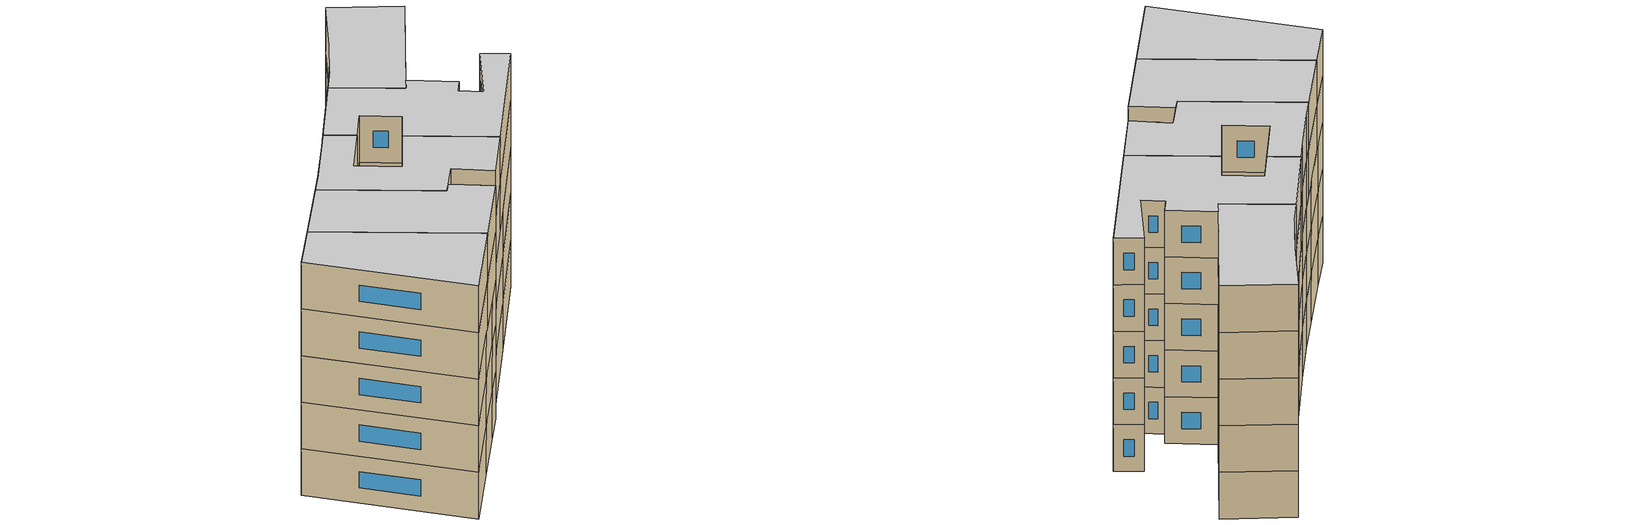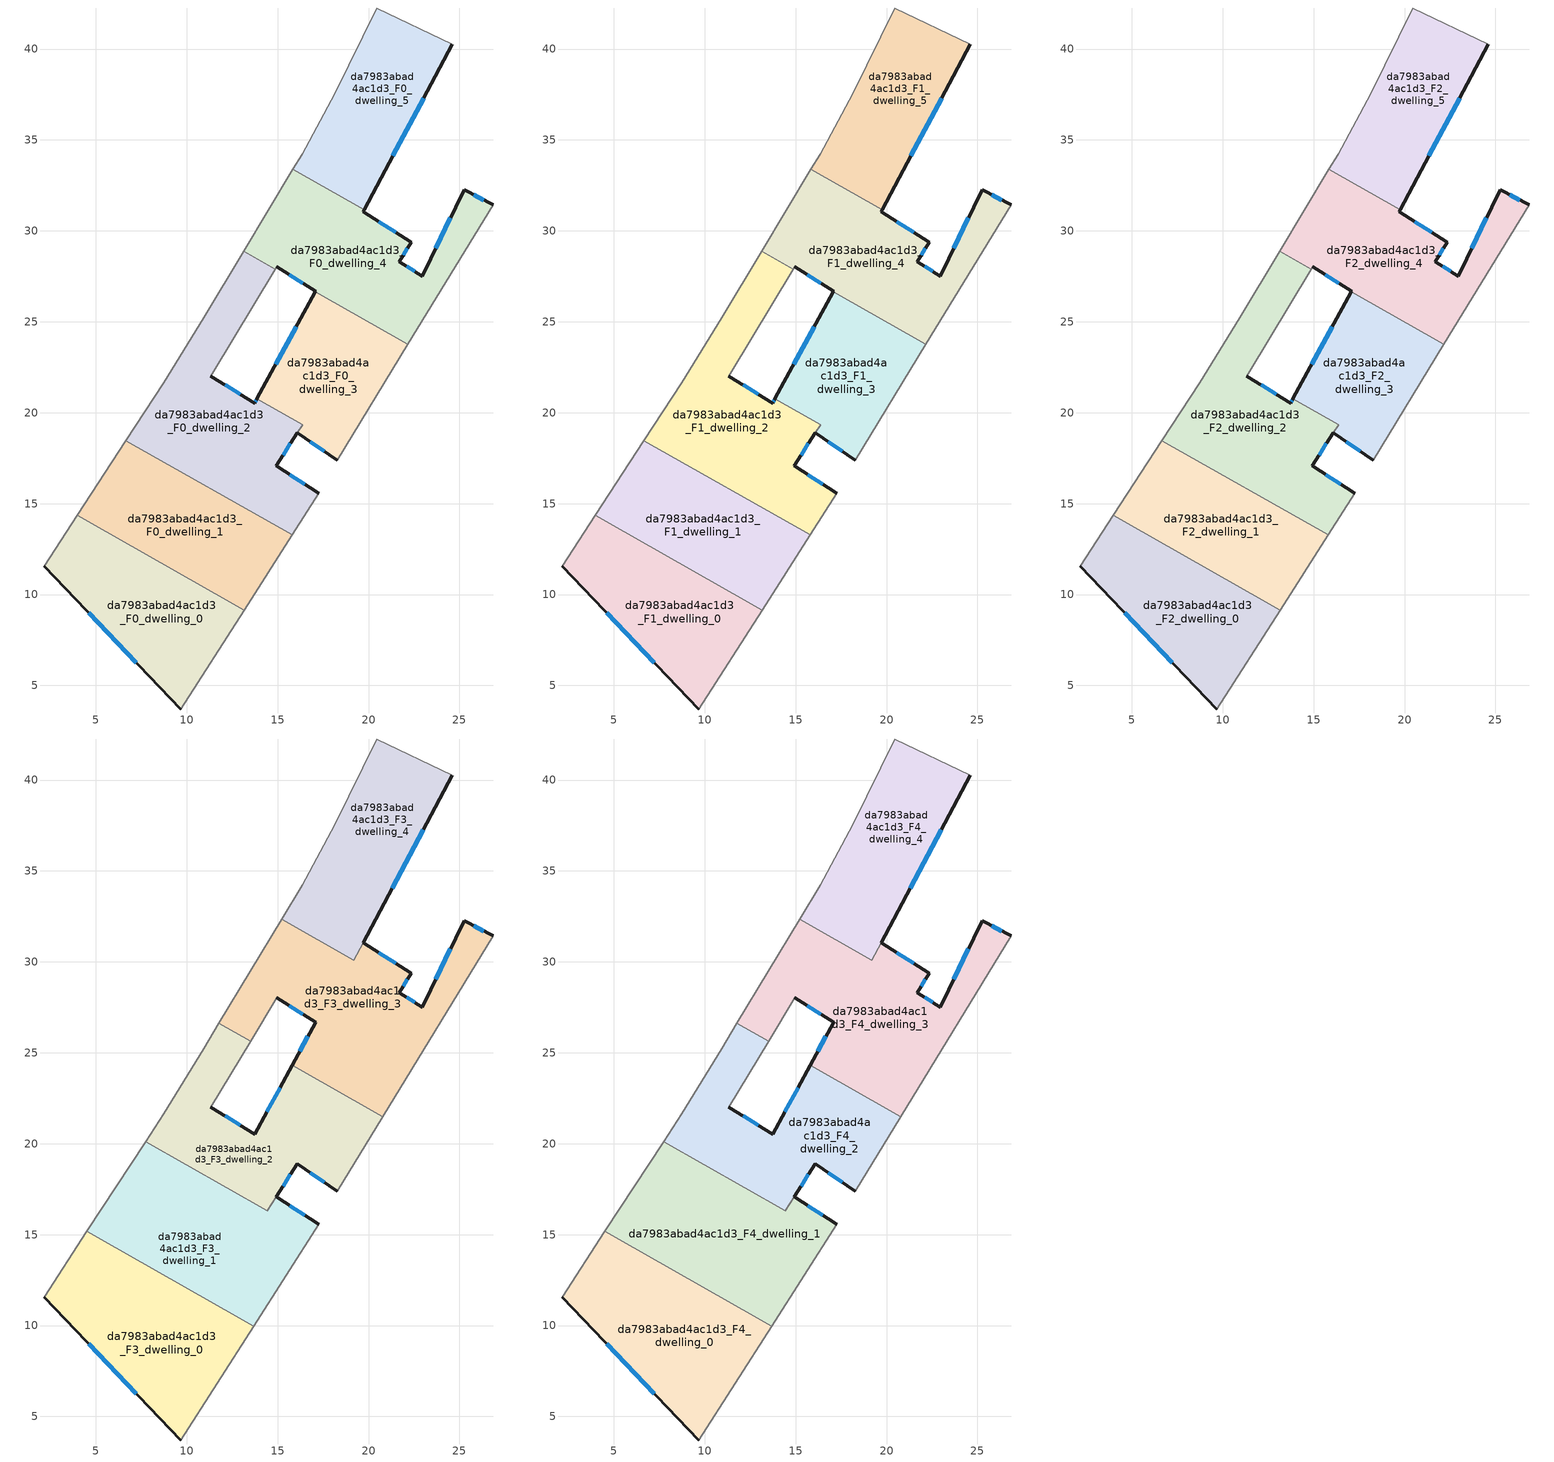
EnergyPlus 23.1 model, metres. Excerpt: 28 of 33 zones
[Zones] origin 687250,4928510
da7983abad4ac1d3_F0_dwelling_0
 floor ground (EU_floor_Construction): 13.15,9.14 9.68,3.71 2.16,11.57 3.98,14.35 z0
 wall outside (EU_wall_Construction): 2.16,11.57 9.68,3.71 z0:3
 wall adiabatic (EU_wall_Construction): 3.98,14.35 2.16,11.57 / 9.68,3.71 13.15,9.14 z0:3
 wall to da7983abad4ac1d3_F0_dwelling_1 (EU_wall_Construction): 13.15,9.14 3.98,14.35 z0:3
 window (EU_Window_Construction): 4.61,9.01 7.23,6.26 z0.98:2.02
da7983abad4ac1d3_F0_dwelling_1
 floor ground (EU_floor_Construction): 15.8,13.28 13.15,9.14 3.98,14.35 6.66,18.47 z0
 wall adiabatic (EU_wall_Construction): 6.66,18.47 3.98,14.35 / 13.15,9.14 15.8,13.28 z0:3
 wall to da7983abad4ac1d3_F0_dwelling_2 (EU_wall_Construction): 15.8,13.28 6.66,18.47 z0:3
da7983abad4ac1d3_F0_dwelling_2
 floor ground (EU_floor_Construction): 14.88,27.89 11.41,22.15 11.33,22.01 13.74,20.53 13.87,20.76 16.37,19.34 14.92,17.08 17.26,15.57 15.8,13.28 6.66,18.47 8.73,21.63 10.93,25.22 13.13,28.88 z0
 wall outside (EU_wall_Construction): 17.26,15.57 14.92,17.08 16.09,18.89 / 13.87,20.76 13.74,20.53 11.33,22.01 z0:3
 wall adiabatic (EU_wall_Construction): 15.8,13.28 17.26,15.57 / 13.13,28.88 10.93,25.22 8.73,21.63 6.66,18.47 / 11.33,22.01 11.41,22.15 14.88,27.89 z0:3
 wall to da7983abad4ac1d3_F0_dwelling_4 (EU_wall_Construction): 14.88,27.89 13.13,28.88 z0:3
 wall to da7983abad4ac1d3_F0_dwelling_3 (EU_wall_Construction): 16.09,18.89 16.37,19.34 13.87,20.76 z0:3
 window (EU_Window_Construction): 16.5,16.06 15.68,16.59 / 12.96,21.01 12.11,21.53 / 13.83,20.68 13.78,20.6 / 15.3,17.67 15.71,18.31 z0.98:2.02
da7983abad4ac1d3_F0_dwelling_3
 floor ground (EU_floor_Construction): 22.17,23.75 18.27,17.38 16.09,18.89 16.37,19.34 13.87,20.76 17.07,26.65 z0
 wall outside (EU_wall_Construction): 17.07,26.65 13.87,20.76 / 16.09,18.89 18.27,17.38 z0:3
 wall to da7983abad4ac1d3_F0_dwelling_4 (EU_wall_Construction): 22.17,23.75 17.07,26.65 z0:3
 wall adiabatic (EU_wall_Construction): 18.27,17.38 22.17,23.75 z0:3
 window (EU_Window_Construction): 16.03,24.73 14.91,22.67 / 16.8,18.4 17.56,17.88 z0.98:2.02
da7983abad4ac1d3_F0_dwelling_4
 floor ground (EU_floor_Construction): 26.87,31.42 22.17,23.75 17.07,26.65 17.09,26.68 14.96,28.01 14.88,27.89 13.13,28.88 15.84,33.38 19.76,31.16 19.7,31.05 22.36,29.38 21.68,28.3 22.95,27.51 25.26,32.25 z0
 wall outside (EU_wall_Construction): 14.96,28.01 17.09,26.68 17.07,26.65 / 26.87,31.42 25.26,32.25 22.95,27.51 21.68,28.3 22.36,29.38 19.7,31.05 19.76,31.16 z0:3
 wall adiabatic (EU_wall_Construction): 14.88,27.89 14.96,28.01 / 15.84,33.38 13.13,28.88 / 22.17,23.75 26.87,31.42 z0:3
 wall to da7983abad4ac1d3_F0_dwelling_5 (EU_wall_Construction): 19.76,31.16 15.84,33.38 z0:3
 window (EU_Window_Construction): 15.65,27.58 16.4,27.12 / 21.49,29.93 20.57,30.51 / 21.9,28.66 22.14,29.03 / 22.54,27.77 22.09,28.05 / 24.51,30.71 23.7,29.06 / 26.35,31.69 25.78,31.99 z0.98:2.02
da7983abad4ac1d3_F0_dwelling_5
 floor ground (EU_floor_Construction): 24.61,40.25 19.76,31.16 15.84,33.38 16.35,34.22 18.14,37.54 20.45,42.25 z0
 wall outside (EU_wall_Construction): 19.76,31.16 24.61,40.25 z0:3
 wall adiabatic (EU_wall_Construction): 24.61,40.25 20.45,42.25 18.14,37.54 16.35,34.22 15.84,33.38 z0:3
 window (EU_Window_Construction): 21.33,34.12 23.03,37.3 z0.98:2.02
da7983abad4ac1d3_F1_dwelling_0
 floor to da7983abad4ac1d3_F0_dwelling_0 (EU_floor_Construction): 13.15,9.14 9.68,3.71 2.16,11.57 3.98,14.35 z3
 wall outside (EU_wall_Construction): 2.16,11.57 9.68,3.71 z3:6
 wall adiabatic (EU_wall_Construction): 3.98,14.35 2.16,11.57 / 9.68,3.71 13.15,9.14 z3:6
 wall to da7983abad4ac1d3_F1_dwelling_1 (EU_wall_Construction): 13.15,9.14 3.98,14.35 z3:6
 window (EU_Window_Construction): 4.61,9.01 7.23,6.26 z3.98:5.02
da7983abad4ac1d3_F1_dwelling_1
 floor to da7983abad4ac1d3_F0_dwelling_1 (EU_floor_Construction): 15.8,13.28 13.15,9.14 3.98,14.35 6.66,18.47 z3
 wall adiabatic (EU_wall_Construction): 6.66,18.47 3.98,14.35 / 13.15,9.14 15.8,13.28 z3:6
 wall to da7983abad4ac1d3_F1_dwelling_2 (EU_wall_Construction): 15.8,13.28 6.66,18.47 z3:6
da7983abad4ac1d3_F1_dwelling_2
 floor to da7983abad4ac1d3_F0_dwelling_2 (EU_floor_Construction): 14.88,27.89 11.41,22.15 11.33,22.01 13.74,20.53 13.87,20.76 16.37,19.34 14.92,17.08 17.26,15.57 15.8,13.28 6.66,18.47 8.73,21.63 10.93,25.22 13.13,28.88 z3
 wall outside (EU_wall_Construction): 17.26,15.57 14.92,17.08 16.09,18.89 / 13.87,20.76 13.74,20.53 11.33,22.01 z3:6
 wall adiabatic (EU_wall_Construction): 15.8,13.28 17.26,15.57 / 13.13,28.88 10.93,25.22 8.73,21.63 6.66,18.47 / 11.33,22.01 11.41,22.15 14.88,27.89 z3:6
 wall to da7983abad4ac1d3_F1_dwelling_4 (EU_wall_Construction): 14.88,27.89 13.13,28.88 z3:6
 wall to da7983abad4ac1d3_F1_dwelling_3 (EU_wall_Construction): 16.09,18.89 16.37,19.34 13.87,20.76 z3:6
 window (EU_Window_Construction): 16.5,16.06 15.68,16.59 / 12.96,21.01 12.11,21.53 / 13.83,20.68 13.78,20.6 / 15.3,17.67 15.71,18.31 z3.98:5.02
da7983abad4ac1d3_F1_dwelling_3
 floor to da7983abad4ac1d3_F0_dwelling_3 (EU_floor_Construction): 22.17,23.75 18.27,17.38 16.09,18.89 16.37,19.34 13.87,20.76 17.07,26.65 z3
 wall outside (EU_wall_Construction): 17.07,26.65 13.87,20.76 / 16.09,18.89 18.27,17.38 z3:6
 wall to da7983abad4ac1d3_F1_dwelling_4 (EU_wall_Construction): 22.17,23.75 17.07,26.65 z3:6
 wall adiabatic (EU_wall_Construction): 18.27,17.38 22.17,23.75 z3:6
 window (EU_Window_Construction): 16.03,24.73 14.91,22.67 / 16.8,18.4 17.56,17.88 z3.98:5.02
da7983abad4ac1d3_F1_dwelling_4
 floor to da7983abad4ac1d3_F0_dwelling_4 (EU_floor_Construction): 26.87,31.42 22.17,23.75 17.07,26.65 17.09,26.68 14.96,28.01 14.88,27.89 13.13,28.88 15.84,33.38 19.76,31.16 19.7,31.05 22.36,29.38 21.68,28.3 22.95,27.51 25.26,32.25 z3
 wall outside (EU_wall_Construction): 14.96,28.01 17.09,26.68 17.07,26.65 / 26.87,31.42 25.26,32.25 22.95,27.51 21.68,28.3 22.36,29.38 19.7,31.05 19.76,31.16 z3:6
 wall adiabatic (EU_wall_Construction): 14.88,27.89 14.96,28.01 / 15.84,33.38 13.13,28.88 / 22.17,23.75 26.87,31.42 z3:6
 wall to da7983abad4ac1d3_F1_dwelling_5 (EU_wall_Construction): 19.76,31.16 15.84,33.38 z3:6
 window (EU_Window_Construction): 15.65,27.58 16.4,27.12 / 21.49,29.93 20.57,30.51 / 21.9,28.66 22.14,29.03 / 22.54,27.77 22.09,28.05 / 24.51,30.71 23.7,29.06 / 26.35,31.69 25.78,31.99 z3.98:5.02
da7983abad4ac1d3_F1_dwelling_5
 floor to da7983abad4ac1d3_F0_dwelling_5 (EU_floor_Construction): 24.61,40.25 19.76,31.16 15.84,33.38 16.35,34.22 18.14,37.54 20.45,42.25 z3
 wall outside (EU_wall_Construction): 19.76,31.16 24.61,40.25 z3:6
 wall adiabatic (EU_wall_Construction): 24.61,40.25 20.45,42.25 18.14,37.54 16.35,34.22 15.84,33.38 z3:6
 window (EU_Window_Construction): 21.33,34.12 23.03,37.3 z3.98:5.02
da7983abad4ac1d3_F2_dwelling_0
 floor to da7983abad4ac1d3_F1_dwelling_0 (EU_floor_Construction): 13.15,9.14 9.68,3.71 2.16,11.57 3.98,14.35 z6
 wall outside (EU_wall_Construction): 2.16,11.57 9.68,3.71 z6:9
 wall adiabatic (EU_wall_Construction): 3.98,14.35 2.16,11.57 / 9.68,3.71 13.15,9.14 z6:9
 wall to da7983abad4ac1d3_F2_dwelling_1 (EU_wall_Construction): 13.15,9.14 3.98,14.35 z6:9
 window (EU_Window_Construction): 4.61,9.01 7.23,6.26 z6.98:8.02
da7983abad4ac1d3_F2_dwelling_1
 floor to da7983abad4ac1d3_F1_dwelling_1 (EU_floor_Construction): 15.8,13.28 13.15,9.14 3.98,14.35 6.66,18.47 z6
 wall adiabatic (EU_wall_Construction): 6.66,18.47 3.98,14.35 / 13.15,9.14 15.8,13.28 z6:9
 wall to da7983abad4ac1d3_F2_dwelling_2 (EU_wall_Construction): 15.8,13.28 6.66,18.47 z6:9
da7983abad4ac1d3_F2_dwelling_2
 floor to da7983abad4ac1d3_F1_dwelling_2 (EU_floor_Construction): 14.88,27.89 11.41,22.15 11.33,22.01 13.74,20.53 13.87,20.76 16.37,19.34 14.92,17.08 17.26,15.57 15.8,13.28 6.66,18.47 8.73,21.63 10.93,25.22 13.13,28.88 z6
 wall outside (EU_wall_Construction): 17.26,15.57 14.92,17.08 16.09,18.89 / 13.87,20.76 13.74,20.53 11.33,22.01 z6:9
 wall adiabatic (EU_wall_Construction): 15.8,13.28 17.26,15.57 / 13.13,28.88 10.93,25.22 8.73,21.63 6.66,18.47 / 11.33,22.01 11.41,22.15 14.88,27.89 z6:9
 wall to da7983abad4ac1d3_F2_dwelling_4 (EU_wall_Construction): 14.88,27.89 13.13,28.88 z6:9
 wall to da7983abad4ac1d3_F2_dwelling_3 (EU_wall_Construction): 16.09,18.89 16.37,19.34 13.87,20.76 z6:9
 window (EU_Window_Construction): 16.5,16.06 15.68,16.59 / 12.96,21.01 12.11,21.53 / 13.83,20.68 13.78,20.6 / 15.3,17.67 15.71,18.31 z6.98:8.02
da7983abad4ac1d3_F2_dwelling_3
 floor to da7983abad4ac1d3_F1_dwelling_3 (EU_floor_Construction): 22.17,23.75 18.27,17.38 16.09,18.89 16.37,19.34 13.87,20.76 17.07,26.65 z6
 wall outside (EU_wall_Construction): 17.07,26.65 13.87,20.76 / 16.09,18.89 18.27,17.38 z6:9
 wall to da7983abad4ac1d3_F2_dwelling_4 (EU_wall_Construction): 22.17,23.75 17.07,26.65 z6:9
 wall adiabatic (EU_wall_Construction): 18.27,17.38 22.17,23.75 z6:9
 window (EU_Window_Construction): 16.03,24.73 14.91,22.67 / 16.8,18.4 17.56,17.88 z6.98:8.02
da7983abad4ac1d3_F2_dwelling_4
 floor to da7983abad4ac1d3_F1_dwelling_4 (EU_floor_Construction): 26.87,31.42 22.17,23.75 17.07,26.65 17.09,26.68 14.96,28.01 14.88,27.89 13.13,28.88 15.84,33.38 19.76,31.16 19.7,31.05 22.36,29.38 21.68,28.3 22.95,27.51 25.26,32.25 z6
 wall outside (EU_wall_Construction): 14.96,28.01 17.09,26.68 17.07,26.65 / 26.87,31.42 25.26,32.25 22.95,27.51 21.68,28.3 22.36,29.38 19.7,31.05 19.76,31.16 z6:9
 wall adiabatic (EU_wall_Construction): 14.88,27.89 14.96,28.01 / 15.84,33.38 13.13,28.88 / 22.17,23.75 26.87,31.42 z6:9
 wall to da7983abad4ac1d3_F2_dwelling_5 (EU_wall_Construction): 19.76,31.16 15.84,33.38 z6:9
 window (EU_Window_Construction): 15.65,27.58 16.4,27.12 / 21.49,29.93 20.57,30.51 / 21.9,28.66 22.14,29.03 / 22.54,27.77 22.09,28.05 / 24.51,30.71 23.7,29.06 / 26.35,31.69 25.78,31.99 z6.98:8.02
da7983abad4ac1d3_F2_dwelling_5
 floor to da7983abad4ac1d3_F1_dwelling_5 (EU_floor_Construction): 24.61,40.25 19.76,31.16 15.84,33.38 16.35,34.22 18.14,37.54 20.45,42.25 z6
 wall outside (EU_wall_Construction): 19.76,31.16 24.61,40.25 z6:9
 wall adiabatic (EU_wall_Construction): 24.61,40.25 20.45,42.25 18.14,37.54 16.35,34.22 15.84,33.38 z6:9
 window (EU_Window_Construction): 21.33,34.12 23.03,37.3 z6.98:8.02
da7983abad4ac1d3_F3_dwelling_0
 floor to da7983abad4ac1d3_F2_dwelling_0 (EU_floor_Construction): 13.15,9.14 9.68,3.71 2.16,11.57 3.98,14.35 z9
 floor to da7983abad4ac1d3_F2_dwelling_1 (EU_floor_Construction): 13.68,9.97 13.15,9.14 3.98,14.35 4.52,15.17 z9
 wall outside (EU_wall_Construction): 2.16,11.57 9.68,3.71 z9:12
 wall adiabatic (EU_wall_Construction): 4.52,15.17 2.16,11.57 / 9.68,3.71 13.68,9.97 z9:12
 wall to da7983abad4ac1d3_F3_dwelling_1 (EU_wall_Construction): 13.68,9.97 4.52,15.17 z9:12
 window (EU_Window_Construction): 4.61,9.01 7.23,6.26 z9.98:11.02
da7983abad4ac1d3_F3_dwelling_1
 floor to da7983abad4ac1d3_F2_dwelling_1 (EU_floor_Construction): 15.8,13.28 13.68,9.97 4.52,15.17 6.66,18.47 z9
 floor to da7983abad4ac1d3_F2_dwelling_2 (EU_floor_Construction): 14.92,17.08 17.26,15.57 15.8,13.28 6.66,18.47 7.74,20.12 14.43,16.32 z9
 wall outside (EU_wall_Construction): 17.26,15.57 14.92,17.08 z9:12
 wall adiabatic (EU_wall_Construction): 7.74,20.12 4.52,15.17 / 13.68,9.97 17.26,15.57 z9:12
 wall to da7983abad4ac1d3_F3_dwelling_2 (EU_wall_Construction): 14.42,16.32 7.74,20.12 / 14.92,17.08 14.43,16.32 z9:12
 window (EU_Window_Construction): 16.5,16.06 15.68,16.59 z9.98:11.02
da7983abad4ac1d3_F3_dwelling_2
 floor to da7983abad4ac1d3_F2_dwelling_2 (EU_floor_Construction): 13.51,25.63 11.41,22.15 11.33,22.01 13.74,20.53 13.87,20.76 16.37,19.34 14.43,16.32 7.74,20.12 8.73,21.63 10.93,25.22 11.77,26.62 z9
 floor to da7983abad4ac1d3_F2_dwelling_3 (EU_floor_Construction): 20.79,21.5 18.27,17.38 16.09,18.89 16.37,19.34 13.87,20.76 15.81,24.32 z9
 wall outside (EU_wall_Construction): 15.81,24.32 13.74,20.53 11.33,22.01 / 14.92,17.08 16.09,18.89 18.27,17.38 z9:12
 wall adiabatic (EU_wall_Construction): 11.77,26.62 10.93,25.22 8.73,21.63 7.74,20.12 / 11.33,22.01 13.51,25.63 / 18.27,17.38 20.79,21.5 z9:12
 wall to da7983abad4ac1d3_F3_dwelling_3 (EU_wall_Construction): 13.51,25.63 11.77,26.62 / 20.79,21.5 15.81,24.32 z9:12
 window (EU_Window_Construction): 12.96,21.01 12.11,21.53 / 15.13,23.09 14.41,21.76 / 16.8,18.4 17.56,17.88 / 15.3,17.67 15.71,18.31 z9.98:11.02
da7983abad4ac1d3_F3_dwelling_3
 floor to da7983abad4ac1d3_F2_dwelling_4 (EU_floor_Construction): 26.87,31.42 22.17,23.75 17.07,26.65 17.09,26.68 14.96,28.01 14.88,27.89 13.13,28.88 15.22,32.35 19.19,30.09 19.7,31.05 22.36,29.38 21.68,28.3 22.95,27.51 25.26,32.25 z9
 floor to da7983abad4ac1d3_F2_dwelling_2 (EU_floor_Construction): 14.88,27.89 13.51,25.63 11.77,26.62 13.13,28.88 z9
 floor to da7983abad4ac1d3_F2_dwelling_3 (EU_floor_Construction): 22.17,23.75 20.79,21.5 15.81,24.32 17.07,26.65 z9
 wall outside (EU_wall_Construction): 14.96,28.01 17.09,26.68 15.81,24.32 / 26.87,31.42 25.26,32.25 22.95,27.51 21.68,28.3 22.36,29.38 19.7,31.05 z9:12
 wall adiabatic (EU_wall_Construction): 13.51,25.63 14.96,28.01 / 15.22,32.35 11.77,26.62 / 20.79,21.5 26.87,31.42 z9:12
 wall to da7983abad4ac1d3_F3_dwelling_4 (EU_wall_Construction): 19.7,31.05 19.19,30.09 / 19.18,30.1 15.22,32.35 z9:12
 window (EU_Window_Construction): 15.65,27.58 16.4,27.12 / 21.49,29.93 20.57,30.51 / 21.9,28.66 22.14,29.03 / 22.54,27.77 22.09,28.05 / 24.51,30.71 23.7,29.06 / 26.35,31.69 25.78,31.99 / 16.67,25.92 16.22,25.09 z9.98:11.02
da7983abad4ac1d3_F3_dwelling_4
 floor to da7983abad4ac1d3_F2_dwelling_5 (EU_floor_Construction): 24.61,40.25 19.76,31.16 15.84,33.38 16.35,34.22 18.14,37.54 20.45,42.25 z9
 floor to da7983abad4ac1d3_F2_dwelling_4 (EU_floor_Construction): 19.76,31.16 19.7,31.05 19.19,30.09 15.22,32.35 15.84,33.38 z9
 wall outside (EU_wall_Construction): 19.7,31.06 24.61,40.25 z9:12
 wall adiabatic (EU_wall_Construction): 24.61,40.25 20.45,42.25 18.14,37.54 16.35,34.22 15.22,32.35 z9:12
 window (EU_Window_Construction): 21.3,34.05 23.01,37.26 z9.98:11.02
da7983abad4ac1d3_F4_dwelling_0
 floor to da7983abad4ac1d3_F3_dwelling_0 (EU_floor_Construction): 13.68,9.97 9.68,3.71 2.16,11.57 4.52,15.17 z12
 wall outside (EU_wall_Construction): 2.16,11.57 9.68,3.71 z12:15
 wall adiabatic (EU_wall_Construction): 4.52,15.17 2.16,11.57 / 9.68,3.71 13.68,9.97 z12:15
 wall to da7983abad4ac1d3_F4_dwelling_1 (EU_wall_Construction): 13.68,9.97 4.52,15.17 z12:15
 window (EU_Window_Construction): 4.61,9.01 7.23,6.26 z12.98:14.02
 ceiling to da7983abad4ac1d3_F5_dwelling_0 (EU_floor_Construction): 9.68,3.71 13.68,9.97 4.52,15.17 2.16,11.57 z15
da7983abad4ac1d3_F4_dwelling_1
 floor to da7983abad4ac1d3_F3_dwelling_1 (EU_floor_Construction): 14.92,17.08 17.26,15.57 13.68,9.97 4.52,15.17 7.74,20.12 14.43,16.32 z12
 wall outside (EU_wall_Construction): 17.26,15.57 14.92,17.08 z12:15
 wall adiabatic (EU_wall_Construction): 7.74,20.12 4.52,15.17 / 13.68,9.97 17.26,15.57 z12:15
 wall to da7983abad4ac1d3_F4_dwelling_2 (EU_wall_Construction): 14.42,16.32 7.74,20.12 / 14.92,17.08 14.43,16.32 z12:15
 window (EU_Window_Construction): 16.5,16.06 15.68,16.59 z12.98:14.02
 ceiling to da7983abad4ac1d3_F5_dwelling_1 (EU_floor_Construction): 13.68,9.97 17.26,15.57 14.92,17.08 14.43,16.32 7.74,20.12 4.52,15.17 z15
da7983abad4ac1d3_F4_dwelling_2
 floor to da7983abad4ac1d3_F3_dwelling_2 (EU_floor_Construction): 20.79,21.5 18.27,17.38 16.09,18.89 14.42,16.32 7.74,20.12 8.73,21.63 10.93,25.22 11.77,26.62 13.51,25.63 11.33,22.01 13.74,20.53 15.81,24.32 z12
 wall outside (EU_wall_Construction): 15.81,24.32 13.74,20.53 11.33,22.01 / 14.92,17.08 16.09,18.89 18.27,17.38 z12:15
 wall adiabatic (EU_wall_Construction): 11.77,26.62 10.93,25.22 8.73,21.63 7.74,20.12 / 11.33,22.01 13.51,25.63 / 18.27,17.38 20.79,21.5 z12:15
 wall to da7983abad4ac1d3_F4_dwelling_3 (EU_wall_Construction): 13.51,25.63 11.77,26.62 / 20.79,21.5 15.81,24.32 z12:15
 window (EU_Window_Construction): 12.96,21.01 12.11,21.53 / 15.13,23.09 14.41,21.76 / 16.8,18.4 17.56,17.88 / 15.3,17.67 15.71,18.31 z12.98:14.02
 ceiling to da7983abad4ac1d3_F5_dwelling_2 (EU_floor_Construction): 18.27,17.38 20.79,21.5 15.81,24.32 13.74,20.53 11.33,22.01 13.51,25.63 11.77,26.62 10.93,25.22 8.73,21.63 7.74,20.12 14.42,16.32 16.09,18.89 z15
da7983abad4ac1d3_F4_dwelling_3
 floor to da7983abad4ac1d3_F3_dwelling_3 (EU_floor_Construction): 26.87,31.42 20.79,21.5 15.81,24.32 17.09,26.68 14.96,28.01 13.51,25.63 11.77,26.62 15.22,32.35 19.19,30.09 19.7,31.05 22.36,29.38 21.68,28.3 22.95,27.51 25.26,32.25 z12
 wall outside (EU_wall_Construction): 14.96,28.01 17.09,26.68 15.81,24.32 / 26.87,31.42 25.26,32.25 22.95,27.51 21.68,28.3 22.36,29.38 19.7,31.05 z12:15
 wall adiabatic (EU_wall_Construction): 13.51,25.63 14.96,28.01 / 15.22,32.35 11.77,26.62 / 20.79,21.5 26.87,31.42 z12:15
 wall to da7983abad4ac1d3_F4_dwelling_4 (EU_wall_Construction): 19.7,31.05 19.19,30.09 / 19.18,30.1 15.22,32.35 z12:15
 window (EU_Window_Construction): 15.65,27.58 16.4,27.12 / 21.49,29.93 20.57,30.51 / 21.9,28.66 22.14,29.03 / 22.54,27.77 22.09,28.05 / 24.51,30.71 23.7,29.06 / 26.35,31.69 25.78,31.99 / 16.67,25.92 16.22,25.09 z12.98:14.02
 ceiling to da7983abad4ac1d3_F5_dwelling_3 (EU_floor_Construction): 20.79,21.5 26.87,31.42 25.26,32.25 22.95,27.51 21.68,28.3 22.36,29.38 19.7,31.05 19.19,30.09 15.22,32.35 11.77,26.62 13.51,25.63 14.96,28.01 17.09,26.68 15.81,24.32 z15
da7983abad4ac1d3_F4_dwelling_4
 floor to da7983abad4ac1d3_F3_dwelling_4 (EU_floor_Construction): 24.61,40.25 19.18,30.09 15.22,32.35 16.35,34.22 18.14,37.54 20.45,42.25 z12
 wall outside (EU_wall_Construction): 19.7,31.06 24.61,40.25 z12:15
 wall adiabatic (EU_wall_Construction): 24.61,40.25 20.45,42.25 18.14,37.54 16.35,34.22 15.22,32.35 z12:15
 window (EU_Window_Construction): 21.3,34.05 23.01,37.26 z12.98:14.02
 ceiling to da7983abad4ac1d3_F5_dwelling_4 (EU_floor_Construction): 19.18,30.09 24.61,40.25 20.45,42.25 18.14,37.54 16.35,34.22 15.22,32.35 z15
[Building]
EU S2 Campaign: North Axis=0; Terrain=City; Solar Distribution=FullExterior
[Site:Location]
Bologna: Latitude=44.5; Longitude=11.25; Time Zone=1; Elevation=37
[SizingPeriod:WeatherFileDays]
AnnualSizingPeriod: Begin Month=1; Begin Day of Month=1; End Month=12; End Day of Month=31; Day of Week for Start Day=Monday; Use Weather File Daylight Saving Period=No; Use Weather File Rain and Snow Indicators=No
[MATERIAL]
EU_InternalMass_Material: Roughness=MediumRough; Thickness=0.1; Conductivity=1; Density=1800; Specific Heat=900; Thermal Absorptance=0.9; Solar Absorptance=0.7; Visible Absorptance=0.7
[MATERIAL:NOMASS] Roughness=MediumRough; Thermal Absorptance=0.9; Solar Absorptance=0.7; Visible Absorptance=0.7
Name | Thermal Resistance
EU_wall_NoMass | 0.905828
EU_floor_NoMass | 0.67114
[WINDOWMATERIAL:SIMPLEGLAZINGSYSTEM]
EU_Window_SimpleGlazing: UFactor=4.52486; Solar Heat Gain Coefficient=0.85; Visible Transmittance=0.85
[CONSTRUCTION]
EU_wall_Construction: EU_wall_NoMass
EU_floor_Construction: EU_floor_NoMass
EU_Window_Construction: EU_Window_SimpleGlazing
EU_InternalMass_Construction: EU_InternalMass_Material
[ZONE] Type=1; Multiplier=1; Ceiling Height=autocalculate; Floor Area=autocalculate; Part of Total Floor Area=Yes
Name | Volume
da7983abad4ac1d3_F0_dwelling_0; da7983abad4ac1d3_F1_dwelling_0; da7983abad4ac1d3_F2_dwelling_0 | 154.854
da7983abad4ac1d3_F3_dwelling_0; da7983abad4ac1d3_F4_dwelling_0 | 185.823
da7983abad4ac1d3_F0_dwelling_1; da7983abad4ac1d3_F1_dwelling_1; da7983abad4ac1d3_F2_dwelling_1 | 154.861
da7983abad4ac1d3_F3_dwelling_1; da7983abad4ac1d3_F4_dwelling_1 | 192.771
da7983abad4ac1d3_F0_dwelling_2; da7983abad4ac1d3_F1_dwelling_2; da7983abad4ac1d3_F2_dwelling_2 | 190.181
da7983abad4ac1d3_F3_dwelling_2 | 178.886
da7983abad4ac1d3_F4_dwelling_2 | 178.87
da7983abad4ac1d3_F0_dwelling_3; da7983abad4ac1d3_F1_dwelling_3; da7983abad4ac1d3_F2_dwelling_3 | 119.531
da7983abad4ac1d3_F3_dwelling_3; da7983abad4ac1d3_F4_dwelling_3 | 218.556
da7983abad4ac1d3_F0_dwelling_4; da7983abad4ac1d3_F1_dwelling_4; da7983abad4ac1d3_F2_dwelling_4 | 173.016
da7983abad4ac1d3_F3_dwelling_4 | 153.123
da7983abad4ac1d3_F4_dwelling_4 | 153.037
da7983abad4ac1d3_F0_dwelling_5; da7983abad4ac1d3_F1_dwelling_5; da7983abad4ac1d3_F2_dwelling_5 | 136.698
[INTERNALMASS] Construction=EU_InternalMass_Construction
Name | Zone or ZoneList | Surface Area
da7983abad4ac1d3_F0_dwelling_0_EU_InternalMass | da7983abad4ac1d3_F0_dwelling_0 | 51.6182
da7983abad4ac1d3_F0_dwelling_1_EU_InternalMass | da7983abad4ac1d3_F0_dwelling_1 | 51.6204
da7983abad4ac1d3_F0_dwelling_2_EU_InternalMass | da7983abad4ac1d3_F0_dwelling_2 | 63.3936
da7983abad4ac1d3_F0_dwelling_3_EU_InternalMass | da7983abad4ac1d3_F0_dwelling_3 | 39.8419
da7983abad4ac1d3_F0_dwelling_4_EU_InternalMass | da7983abad4ac1d3_F0_dwelling_4 | 57.6704
da7983abad4ac1d3_F0_dwelling_5_EU_InternalMass | da7983abad4ac1d3_F0_dwelling_5 | 45.5659
da7983abad4ac1d3_F1_dwelling_0_EU_InternalMass | da7983abad4ac1d3_F1_dwelling_0 | 51.6182
da7983abad4ac1d3_F1_dwelling_1_EU_InternalMass | da7983abad4ac1d3_F1_dwelling_1 | 51.6204
da7983abad4ac1d3_F1_dwelling_2_EU_InternalMass | da7983abad4ac1d3_F1_dwelling_2 | 63.3936
da7983abad4ac1d3_F1_dwelling_3_EU_InternalMass | da7983abad4ac1d3_F1_dwelling_3 | 39.8419
da7983abad4ac1d3_F1_dwelling_4_EU_InternalMass | da7983abad4ac1d3_F1_dwelling_4 | 57.6704
da7983abad4ac1d3_F1_dwelling_5_EU_InternalMass | da7983abad4ac1d3_F1_dwelling_5 | 45.5659
da7983abad4ac1d3_F2_dwelling_0_EU_InternalMass | da7983abad4ac1d3_F2_dwelling_0 | 51.6182
da7983abad4ac1d3_F2_dwelling_1_EU_InternalMass | da7983abad4ac1d3_F2_dwelling_1 | 51.6204
da7983abad4ac1d3_F2_dwelling_2_EU_InternalMass | da7983abad4ac1d3_F2_dwelling_2 | 63.3936
da7983abad4ac1d3_F2_dwelling_3_EU_InternalMass | da7983abad4ac1d3_F2_dwelling_3 | 39.8419
da7983abad4ac1d3_F2_dwelling_4_EU_InternalMass | da7983abad4ac1d3_F2_dwelling_4 | 57.6704
da7983abad4ac1d3_F2_dwelling_5_EU_InternalMass | da7983abad4ac1d3_F2_dwelling_5 | 45.5659
da7983abad4ac1d3_F3_dwelling_0_EU_InternalMass | da7983abad4ac1d3_F3_dwelling_0 | 61.9411
da7983abad4ac1d3_F3_dwelling_1_EU_InternalMass | da7983abad4ac1d3_F3_dwelling_1 | 64.257
da7983abad4ac1d3_F3_dwelling_2_EU_InternalMass | da7983abad4ac1d3_F3_dwelling_2 | 59.631
da7983abad4ac1d3_F3_dwelling_3_EU_InternalMass | da7983abad4ac1d3_F3_dwelling_3 | 72.8519
da7983abad4ac1d3_F3_dwelling_4_EU_InternalMass | da7983abad4ac1d3_F3_dwelling_4 | 51.0375
da7983abad4ac1d3_F4_dwelling_0_EU_InternalMass | da7983abad4ac1d3_F4_dwelling_0 | 61.9411
da7983abad4ac1d3_F4_dwelling_1_EU_InternalMass | da7983abad4ac1d3_F4_dwelling_1 | 64.257
da7983abad4ac1d3_F4_dwelling_2_EU_InternalMass | da7983abad4ac1d3_F4_dwelling_2 | 59.631
da7983abad4ac1d3_F4_dwelling_3_EU_InternalMass | da7983abad4ac1d3_F4_dwelling_3 | 72.8519
da7983abad4ac1d3_F4_dwelling_4_EU_InternalMass | da7983abad4ac1d3_F4_dwelling_4 | 51.0375
[OTHEREQUIPMENT] Fuel Type=Electricity; Design Level Calculation Method=Watts/Area; Power per Zone Floor Area=1; Fraction Latent=0; Fraction Radiant=0; Fraction Lost=0; Carbon Dioxide Generation Rate=0; EndUse Subcategory=EU_Step8_InternalGains
Name | Zone or ZoneList or Space or SpaceList | Schedule
EU_Step8_InternalGain_da7983abad4ac1d3_F0_dwelling_0_f000 | da7983abad4ac1d3_F0_dwelling_0 | EU_Step8_GainSchedule_da7983abad4ac1d3_F0_dwelling_0_f000
EU_Step8_InternalGain_da7983abad4ac1d3_F0_dwelling_1_f000 | da7983abad4ac1d3_F0_dwelling_1 | EU_Step8_GainSchedule_da7983abad4ac1d3_F0_dwelling_1_f000
EU_Step8_InternalGain_da7983abad4ac1d3_F0_dwelling_2_f000 | da7983abad4ac1d3_F0_dwelling_2 | EU_Step8_GainSchedule_da7983abad4ac1d3_F0_dwelling_2_f000
EU_Step8_InternalGain_da7983abad4ac1d3_F0_dwelling_3_f000 | da7983abad4ac1d3_F0_dwelling_3 | EU_Step8_GainSchedule_da7983abad4ac1d3_F0_dwelling_3_f000
EU_Step8_InternalGain_da7983abad4ac1d3_F0_dwelling_4_f000 | da7983abad4ac1d3_F0_dwelling_4 | EU_Step8_GainSchedule_da7983abad4ac1d3_F0_dwelling_4_f000
EU_Step8_InternalGain_da7983abad4ac1d3_F0_dwelling_5_f000 | da7983abad4ac1d3_F0_dwelling_5 | EU_Step8_GainSchedule_da7983abad4ac1d3_F0_dwelling_5_f000
EU_Step8_InternalGain_da7983abad4ac1d3_F1_dwelling_0_f000 | da7983abad4ac1d3_F1_dwelling_0 | EU_Step8_GainSchedule_da7983abad4ac1d3_F1_dwelling_0_f000
EU_Step8_InternalGain_da7983abad4ac1d3_F1_dwelling_1_f000 | da7983abad4ac1d3_F1_dwelling_1 | EU_Step8_GainSchedule_da7983abad4ac1d3_F1_dwelling_1_f000
EU_Step8_InternalGain_da7983abad4ac1d3_F1_dwelling_2_f000 | da7983abad4ac1d3_F1_dwelling_2 | EU_Step8_GainSchedule_da7983abad4ac1d3_F1_dwelling_2_f000
EU_Step8_InternalGain_da7983abad4ac1d3_F1_dwelling_3_f000 | da7983abad4ac1d3_F1_dwelling_3 | EU_Step8_GainSchedule_da7983abad4ac1d3_F1_dwelling_3_f000
EU_Step8_InternalGain_da7983abad4ac1d3_F1_dwelling_4_f000 | da7983abad4ac1d3_F1_dwelling_4 | EU_Step8_GainSchedule_da7983abad4ac1d3_F1_dwelling_4_f000
EU_Step8_InternalGain_da7983abad4ac1d3_F1_dwelling_5_f000 | da7983abad4ac1d3_F1_dwelling_5 | EU_Step8_GainSchedule_da7983abad4ac1d3_F1_dwelling_5_f000
EU_Step8_InternalGain_da7983abad4ac1d3_F2_dwelling_0_f000 | da7983abad4ac1d3_F2_dwelling_0 | EU_Step8_GainSchedule_da7983abad4ac1d3_F2_dwelling_0_f000
EU_Step8_InternalGain_da7983abad4ac1d3_F2_dwelling_1_f000 | da7983abad4ac1d3_F2_dwelling_1 | EU_Step8_GainSchedule_da7983abad4ac1d3_F2_dwelling_1_f000
EU_Step8_InternalGain_da7983abad4ac1d3_F2_dwelling_2_f000 | da7983abad4ac1d3_F2_dwelling_2 | EU_Step8_GainSchedule_da7983abad4ac1d3_F2_dwelling_2_f000
EU_Step8_InternalGain_da7983abad4ac1d3_F2_dwelling_3_f000 | da7983abad4ac1d3_F2_dwelling_3 | EU_Step8_GainSchedule_da7983abad4ac1d3_F2_dwelling_3_f000
EU_Step8_InternalGain_da7983abad4ac1d3_F2_dwelling_4_f000 | da7983abad4ac1d3_F2_dwelling_4 | EU_Step8_GainSchedule_da7983abad4ac1d3_F2_dwelling_4_f000
EU_Step8_InternalGain_da7983abad4ac1d3_F2_dwelling_5_f000 | da7983abad4ac1d3_F2_dwelling_5 | EU_Step8_GainSchedule_da7983abad4ac1d3_F2_dwelling_5_f000
EU_Step8_InternalGain_da7983abad4ac1d3_F3_dwelling_0_f000 | da7983abad4ac1d3_F3_dwelling_0 | EU_Step8_GainSchedule_da7983abad4ac1d3_F3_dwelling_0_f000
EU_Step8_InternalGain_da7983abad4ac1d3_F3_dwelling_1_f000 | da7983abad4ac1d3_F3_dwelling_1 | EU_Step8_GainSchedule_da7983abad4ac1d3_F3_dwelling_1_f000
EU_Step8_InternalGain_da7983abad4ac1d3_F3_dwelling_2_f000 | da7983abad4ac1d3_F3_dwelling_2 | EU_Step8_GainSchedule_da7983abad4ac1d3_F3_dwelling_2_f000
EU_Step8_InternalGain_da7983abad4ac1d3_F3_dwelling_3_f000 | da7983abad4ac1d3_F3_dwelling_3 | EU_Step8_GainSchedule_da7983abad4ac1d3_F3_dwelling_3_f000
EU_Step8_InternalGain_da7983abad4ac1d3_F3_dwelling_4_f000 | da7983abad4ac1d3_F3_dwelling_4 | EU_Step8_GainSchedule_da7983abad4ac1d3_F3_dwelling_4_f000
EU_Step8_InternalGain_da7983abad4ac1d3_F4_dwelling_0_f000 | da7983abad4ac1d3_F4_dwelling_0 | EU_Step8_GainSchedule_da7983abad4ac1d3_F4_dwelling_0_f000
EU_Step8_InternalGain_da7983abad4ac1d3_F4_dwelling_1_f000 | da7983abad4ac1d3_F4_dwelling_1 | EU_Step8_GainSchedule_da7983abad4ac1d3_F4_dwelling_1_f000
EU_Step8_InternalGain_da7983abad4ac1d3_F4_dwelling_2_f000 | da7983abad4ac1d3_F4_dwelling_2 | EU_Step8_GainSchedule_da7983abad4ac1d3_F4_dwelling_2_f000
EU_Step8_InternalGain_da7983abad4ac1d3_F4_dwelling_3_f000 | da7983abad4ac1d3_F4_dwelling_3 | EU_Step8_GainSchedule_da7983abad4ac1d3_F4_dwelling_3_f000
EU_Step8_InternalGain_da7983abad4ac1d3_F4_dwelling_4_f000 | da7983abad4ac1d3_F4_dwelling_4 | EU_Step8_GainSchedule_da7983abad4ac1d3_F4_dwelling_4_f000
[ZONEVENTILATION:DESIGNFLOWRATE] Schedule=EU_AlwaysOn; Design Flow Rate Calculation Method=AirChanges/Hour; Air Changes per Hour=0.73129; Ventilation Type=Natural; Fan Pressure Rise=0; Fan Total Efficiency=1; Constant Term Coefficient=1; Temperature Term Coefficient=0; Velocity Term Coefficient=0; Velocity Squared Term Coefficient=0; Minimum Indoor Temperature=-100; Maximum Indoor Temperature=100; Delta Temperature=-100; Minimum Outdoor Temperature=-100; Maximum Outdoor Temperature=100; Maximum Wind Speed=40
Name | Zone or ZoneList or Space or SpaceList
EU_ConstantAir_da7983abad4ac1d3_F0_dwelling_0 | da7983abad4ac1d3_F0_dwelling_0
EU_ConstantAir_da7983abad4ac1d3_F0_dwelling_1 | da7983abad4ac1d3_F0_dwelling_1
EU_ConstantAir_da7983abad4ac1d3_F0_dwelling_2 | da7983abad4ac1d3_F0_dwelling_2
EU_ConstantAir_da7983abad4ac1d3_F0_dwelling_3 | da7983abad4ac1d3_F0_dwelling_3
EU_ConstantAir_da7983abad4ac1d3_F0_dwelling_4 | da7983abad4ac1d3_F0_dwelling_4
EU_ConstantAir_da7983abad4ac1d3_F0_dwelling_5 | da7983abad4ac1d3_F0_dwelling_5
EU_ConstantAir_da7983abad4ac1d3_F1_dwelling_0 | da7983abad4ac1d3_F1_dwelling_0
EU_ConstantAir_da7983abad4ac1d3_F1_dwelling_1 | da7983abad4ac1d3_F1_dwelling_1
EU_ConstantAir_da7983abad4ac1d3_F1_dwelling_2 | da7983abad4ac1d3_F1_dwelling_2
EU_ConstantAir_da7983abad4ac1d3_F1_dwelling_3 | da7983abad4ac1d3_F1_dwelling_3
EU_ConstantAir_da7983abad4ac1d3_F1_dwelling_4 | da7983abad4ac1d3_F1_dwelling_4
EU_ConstantAir_da7983abad4ac1d3_F1_dwelling_5 | da7983abad4ac1d3_F1_dwelling_5
EU_ConstantAir_da7983abad4ac1d3_F2_dwelling_0 | da7983abad4ac1d3_F2_dwelling_0
EU_ConstantAir_da7983abad4ac1d3_F2_dwelling_1 | da7983abad4ac1d3_F2_dwelling_1
EU_ConstantAir_da7983abad4ac1d3_F2_dwelling_2 | da7983abad4ac1d3_F2_dwelling_2
EU_ConstantAir_da7983abad4ac1d3_F2_dwelling_3 | da7983abad4ac1d3_F2_dwelling_3
EU_ConstantAir_da7983abad4ac1d3_F2_dwelling_4 | da7983abad4ac1d3_F2_dwelling_4
EU_ConstantAir_da7983abad4ac1d3_F2_dwelling_5 | da7983abad4ac1d3_F2_dwelling_5
EU_ConstantAir_da7983abad4ac1d3_F3_dwelling_0 | da7983abad4ac1d3_F3_dwelling_0
EU_ConstantAir_da7983abad4ac1d3_F3_dwelling_1 | da7983abad4ac1d3_F3_dwelling_1
EU_ConstantAir_da7983abad4ac1d3_F3_dwelling_2 | da7983abad4ac1d3_F3_dwelling_2
EU_ConstantAir_da7983abad4ac1d3_F3_dwelling_3 | da7983abad4ac1d3_F3_dwelling_3
EU_ConstantAir_da7983abad4ac1d3_F3_dwelling_4 | da7983abad4ac1d3_F3_dwelling_4
EU_ConstantAir_da7983abad4ac1d3_F4_dwelling_0 | da7983abad4ac1d3_F4_dwelling_0
EU_ConstantAir_da7983abad4ac1d3_F4_dwelling_1 | da7983abad4ac1d3_F4_dwelling_1
EU_ConstantAir_da7983abad4ac1d3_F4_dwelling_2 | da7983abad4ac1d3_F4_dwelling_2
EU_ConstantAir_da7983abad4ac1d3_F4_dwelling_3 | da7983abad4ac1d3_F4_dwelling_3
EU_ConstantAir_da7983abad4ac1d3_F4_dwelling_4 | da7983abad4ac1d3_F4_dwelling_4
[HVACTEMPLATE:THERMOSTAT] Constant Heating Setpoint=20; Constant Cooling Setpoint=50
EU_HeatOnly_da7983abad4ac1d3_F0_dwelling_0; EU_HeatOnly_da7983abad4ac1d3_F0_dwelling_1; EU_HeatOnly_da7983abad4ac1d3_F0_dwelling_2; EU_HeatOnly_da7983abad4ac1d3_F0_dwelling_3; EU_HeatOnly_da7983abad4ac1d3_F0_dwelling_4; EU_HeatOnly_da7983abad4ac1d3_F0_dwelling_5; EU_HeatOnly_da7983abad4ac1d3_F1_dwelling_0; EU_HeatOnly_da7983abad4ac1d3_F1_dwelling_1; EU_HeatOnly_da7983abad4ac1d3_F1_dwelling_2; EU_HeatOnly_da7983abad4ac1d3_F1_dwelling_3; EU_HeatOnly_da7983abad4ac1d3_F1_dwelling_4; EU_HeatOnly_da7983abad4ac1d3_F1_dwelling_5; EU_HeatOnly_da7983abad4ac1d3_F2_dwelling_0; EU_HeatOnly_da7983abad4ac1d3_F2_dwelling_1; EU_HeatOnly_da7983abad4ac1d3_F2_dwelling_2; EU_HeatOnly_da7983abad4ac1d3_F2_dwelling_3; EU_HeatOnly_da7983abad4ac1d3_F2_dwelling_4; EU_HeatOnly_da7983abad4ac1d3_F2_dwelling_5; EU_HeatOnly_da7983abad4ac1d3_F3_dwelling_0; EU_HeatOnly_da7983abad4ac1d3_F3_dwelling_1; EU_HeatOnly_da7983abad4ac1d3_F3_dwelling_2; EU_HeatOnly_da7983abad4ac1d3_F3_dwelling_3; EU_HeatOnly_da7983abad4ac1d3_F3_dwelling_4; EU_HeatOnly_da7983abad4ac1d3_F4_dwelling_0; EU_HeatOnly_da7983abad4ac1d3_F4_dwelling_1; EU_HeatOnly_da7983abad4ac1d3_F4_dwelling_2; EU_HeatOnly_da7983abad4ac1d3_F4_dwelling_3; EU_HeatOnly_da7983abad4ac1d3_F4_dwelling_4; EU_HeatOnly_da7983abad4ac1d3_F5_dwelling_0; EU_HeatOnly_da7983abad4ac1d3_F5_dwelling_1; EU_HeatOnly_da7983abad4ac1d3_F5_dwelling_2; EU_HeatOnly_da7983abad4ac1d3_F5_dwelling_3
[HVACTEMPLATE:ZONE:IDEALLOADSAIRSYSTEM] System Availability Schedule=EU_AlwaysOn; Maximum Heating Supply Air Temperature=50; Minimum Cooling Supply Air Temperature=13; Maximum Heating Supply Air Humidity Ratio=0.0156; Minimum Cooling Supply Air Humidity Ratio=0.0077; Heating Limit=NoLimit; Cooling Limit=NoLimit; Heating Availability Schedule=EU_AlwaysOn; Cooling Availability Schedule=EU_CoolingOff; Dehumidification Control Type=ConstantSensibleHeatRatio; Cooling Sensible Heat Ratio=0.7; Dehumidification Setpoint=60; Humidification Control Type=None; Humidification Setpoint=30; Outdoor Air Method=None; Outdoor Air Flow Rate per Person=0.00944; Outdoor Air Flow Rate per Zone Floor Area=0; Outdoor Air Flow Rate per Zone=0; Demand Controlled Ventilation Type=None; Outdoor Air Economizer Type=NoEconomizer; Heat Recovery Type=None; Sensible Heat Recovery Effectiveness=0.7; Latent Heat Recovery Effectiveness=0.65
Name | Template Thermostat
da7983abad4ac1d3_F0_dwelling_0 | EU_HeatOnly_da7983abad4ac1d3_F0_dwelling_0
da7983abad4ac1d3_F0_dwelling_1 | EU_HeatOnly_da7983abad4ac1d3_F0_dwelling_1
da7983abad4ac1d3_F0_dwelling_2 | EU_HeatOnly_da7983abad4ac1d3_F0_dwelling_2
da7983abad4ac1d3_F0_dwelling_3 | EU_HeatOnly_da7983abad4ac1d3_F0_dwelling_3
da7983abad4ac1d3_F0_dwelling_4 | EU_HeatOnly_da7983abad4ac1d3_F0_dwelling_4
da7983abad4ac1d3_F0_dwelling_5 | EU_HeatOnly_da7983abad4ac1d3_F0_dwelling_5
da7983abad4ac1d3_F1_dwelling_0 | EU_HeatOnly_da7983abad4ac1d3_F1_dwelling_0
da7983abad4ac1d3_F1_dwelling_1 | EU_HeatOnly_da7983abad4ac1d3_F1_dwelling_1
da7983abad4ac1d3_F1_dwelling_2 | EU_HeatOnly_da7983abad4ac1d3_F1_dwelling_2
da7983abad4ac1d3_F1_dwelling_3 | EU_HeatOnly_da7983abad4ac1d3_F1_dwelling_3
da7983abad4ac1d3_F1_dwelling_4 | EU_HeatOnly_da7983abad4ac1d3_F1_dwelling_4
da7983abad4ac1d3_F1_dwelling_5 | EU_HeatOnly_da7983abad4ac1d3_F1_dwelling_5
da7983abad4ac1d3_F2_dwelling_0 | EU_HeatOnly_da7983abad4ac1d3_F2_dwelling_0
da7983abad4ac1d3_F2_dwelling_1 | EU_HeatOnly_da7983abad4ac1d3_F2_dwelling_1
da7983abad4ac1d3_F2_dwelling_2 | EU_HeatOnly_da7983abad4ac1d3_F2_dwelling_2
da7983abad4ac1d3_F2_dwelling_3 | EU_HeatOnly_da7983abad4ac1d3_F2_dwelling_3
da7983abad4ac1d3_F2_dwelling_4 | EU_HeatOnly_da7983abad4ac1d3_F2_dwelling_4
da7983abad4ac1d3_F2_dwelling_5 | EU_HeatOnly_da7983abad4ac1d3_F2_dwelling_5
da7983abad4ac1d3_F3_dwelling_0 | EU_HeatOnly_da7983abad4ac1d3_F3_dwelling_0
da7983abad4ac1d3_F3_dwelling_1 | EU_HeatOnly_da7983abad4ac1d3_F3_dwelling_1
da7983abad4ac1d3_F3_dwelling_2 | EU_HeatOnly_da7983abad4ac1d3_F3_dwelling_2
da7983abad4ac1d3_F3_dwelling_3 | EU_HeatOnly_da7983abad4ac1d3_F3_dwelling_3
da7983abad4ac1d3_F3_dwelling_4 | EU_HeatOnly_da7983abad4ac1d3_F3_dwelling_4
da7983abad4ac1d3_F4_dwelling_0 | EU_HeatOnly_da7983abad4ac1d3_F4_dwelling_0
da7983abad4ac1d3_F4_dwelling_1 | EU_HeatOnly_da7983abad4ac1d3_F4_dwelling_1
da7983abad4ac1d3_F4_dwelling_2 | EU_HeatOnly_da7983abad4ac1d3_F4_dwelling_2
da7983abad4ac1d3_F4_dwelling_3 | EU_HeatOnly_da7983abad4ac1d3_F4_dwelling_3
da7983abad4ac1d3_F4_dwelling_4 | EU_HeatOnly_da7983abad4ac1d3_F4_dwelling_4
[SIZING:ZONE] Zone Cooling Design Supply Air Temperature Input Method=SupplyAirTemperature; Zone Cooling Design Supply Air Temperature=13; Zone Heating Design Supply Air Temperature Input Method=SupplyAirTemperature; Zone Heating Design Supply Air Temperature=50; Zone Cooling Design Supply Air Humidity Ratio=0.008; Zone Heating Design Supply Air Humidity Ratio=0.008; Cooling Design Air Flow Method=DesignDay; Cooling Design Air Flow Rate=0; Cooling Minimum Air Flow per Zone Floor Area=0.000762; Cooling Minimum Air Flow=0; Cooling Minimum Air Flow Fraction=0.2; Heating Design Air Flow Method=DesignDay; Heating Design Air Flow Rate=0; Heating Maximum Air Flow per Zone Floor Area=0.002032; Heating Maximum Air Flow=0.141576; Heating Maximum Air Flow Fraction=0.3; Account for Dedicated Outdoor Air System=No; Dedicated Outdoor Air System Control Strategy=NeutralSupplyAir; Dedicated Outdoor Air Low Setpoint Temperature for Design=autosize; Dedicated Outdoor Air High Setpoint Temperature for Design=autosize; Zone Load Sizing Method=Sensible Load Only No Latent Load; Zone Latent Cooling Design Supply Air Humidity Ratio Input Method=HumidityRatioDifference; Zone Cooling Design Supply Air Humidity Ratio Difference=0.005; Zone Latent Heating Design Supply Air Humidity Ratio Input Method=HumidityRatioDifference; Zone Humidification Design Supply Air Humidity Ratio Difference=0.005
da7983abad4ac1d3_F0_dwelling_0; da7983abad4ac1d3_F0_dwelling_1; da7983abad4ac1d3_F0_dwelling_2; da7983abad4ac1d3_F0_dwelling_3; da7983abad4ac1d3_F0_dwelling_4; da7983abad4ac1d3_F0_dwelling_5; da7983abad4ac1d3_F1_dwelling_0; da7983abad4ac1d3_F1_dwelling_1; da7983abad4ac1d3_F1_dwelling_2; da7983abad4ac1d3_F1_dwelling_3; da7983abad4ac1d3_F1_dwelling_4; da7983abad4ac1d3_F1_dwelling_5; da7983abad4ac1d3_F2_dwelling_0; da7983abad4ac1d3_F2_dwelling_1; da7983abad4ac1d3_F2_dwelling_2; da7983abad4ac1d3_F2_dwelling_3; da7983abad4ac1d3_F2_dwelling_4; da7983abad4ac1d3_F2_dwelling_5; da7983abad4ac1d3_F3_dwelling_0; da7983abad4ac1d3_F3_dwelling_1; da7983abad4ac1d3_F3_dwelling_2; da7983abad4ac1d3_F3_dwelling_3; da7983abad4ac1d3_F3_dwelling_4; da7983abad4ac1d3_F4_dwelling_0; da7983abad4ac1d3_F4_dwelling_1; da7983abad4ac1d3_F4_dwelling_2; da7983abad4ac1d3_F4_dwelling_3; da7983abad4ac1d3_F4_dwelling_4
[SCHEDULE:CONSTANT]
Name | Hourly Value
EU_AlwaysOn | 1
EU_CoolingOff | 0
[SCHEDULE:FILE] Column Number=1; Rows to Skip at Top=0; Number of Hours of Data=8760; Column Separator=Comma; Interpolate to Timestep=No; Minutes per Item=60; Adjust Schedule for Daylight Savings=Yes
Name | File
EU_Step8_GainSchedule_da7983abad4ac1d3_F0_dwelling_0_f000 | ../../schedules/da7983abad4ac1d3/da7983abad4ac1d3_F0_dwelling_0_f000_gain.csv
EU_Step8_GainSchedule_da7983abad4ac1d3_F0_dwelling_1_f000 | ../../schedules/da7983abad4ac1d3/da7983abad4ac1d3_F0_dwelling_1_f000_gain.csv
EU_Step8_GainSchedule_da7983abad4ac1d3_F0_dwelling_2_f000 | ../../schedules/da7983abad4ac1d3/da7983abad4ac1d3_F0_dwelling_2_f000_gain.csv
EU_Step8_GainSchedule_da7983abad4ac1d3_F0_dwelling_3_f000 | ../../schedules/da7983abad4ac1d3/da7983abad4ac1d3_F0_dwelling_3_f000_gain.csv
EU_Step8_GainSchedule_da7983abad4ac1d3_F0_dwelling_4_f000 | ../../schedules/da7983abad4ac1d3/da7983abad4ac1d3_F0_dwelling_4_f000_gain.csv
EU_Step8_GainSchedule_da7983abad4ac1d3_F0_dwelling_5_f000 | ../../schedules/da7983abad4ac1d3/da7983abad4ac1d3_F0_dwelling_5_f000_gain.csv
EU_Step8_GainSchedule_da7983abad4ac1d3_F1_dwelling_0_f000 | ../../schedules/da7983abad4ac1d3/da7983abad4ac1d3_F1_dwelling_0_f000_gain.csv
EU_Step8_GainSchedule_da7983abad4ac1d3_F1_dwelling_1_f000 | ../../schedules/da7983abad4ac1d3/da7983abad4ac1d3_F1_dwelling_1_f000_gain.csv
EU_Step8_GainSchedule_da7983abad4ac1d3_F1_dwelling_2_f000 | ../../schedules/da7983abad4ac1d3/da7983abad4ac1d3_F1_dwelling_2_f000_gain.csv
EU_Step8_GainSchedule_da7983abad4ac1d3_F1_dwelling_3_f000 | ../../schedules/da7983abad4ac1d3/da7983abad4ac1d3_F1_dwelling_3_f000_gain.csv
EU_Step8_GainSchedule_da7983abad4ac1d3_F1_dwelling_4_f000 | ../../schedules/da7983abad4ac1d3/da7983abad4ac1d3_F1_dwelling_4_f000_gain.csv
EU_Step8_GainSchedule_da7983abad4ac1d3_F1_dwelling_5_f000 | ../../schedules/da7983abad4ac1d3/da7983abad4ac1d3_F1_dwelling_5_f000_gain.csv
EU_Step8_GainSchedule_da7983abad4ac1d3_F2_dwelling_0_f000 | ../../schedules/da7983abad4ac1d3/da7983abad4ac1d3_F2_dwelling_0_f000_gain.csv
EU_Step8_GainSchedule_da7983abad4ac1d3_F2_dwelling_1_f000 | ../../schedules/da7983abad4ac1d3/da7983abad4ac1d3_F2_dwelling_1_f000_gain.csv
EU_Step8_GainSchedule_da7983abad4ac1d3_F2_dwelling_2_f000 | ../../schedules/da7983abad4ac1d3/da7983abad4ac1d3_F2_dwelling_2_f000_gain.csv
EU_Step8_GainSchedule_da7983abad4ac1d3_F2_dwelling_3_f000 | ../../schedules/da7983abad4ac1d3/da7983abad4ac1d3_F2_dwelling_3_f000_gain.csv
EU_Step8_GainSchedule_da7983abad4ac1d3_F2_dwelling_4_f000 | ../../schedules/da7983abad4ac1d3/da7983abad4ac1d3_F2_dwelling_4_f000_gain.csv
EU_Step8_GainSchedule_da7983abad4ac1d3_F2_dwelling_5_f000 | ../../schedules/da7983abad4ac1d3/da7983abad4ac1d3_F2_dwelling_5_f000_gain.csv
EU_Step8_GainSchedule_da7983abad4ac1d3_F3_dwelling_0_f000 | ../../schedules/da7983abad4ac1d3/da7983abad4ac1d3_F3_dwelling_0_f000_gain.csv
EU_Step8_GainSchedule_da7983abad4ac1d3_F3_dwelling_1_f000 | ../../schedules/da7983abad4ac1d3/da7983abad4ac1d3_F3_dwelling_1_f000_gain.csv
EU_Step8_GainSchedule_da7983abad4ac1d3_F3_dwelling_2_f000 | ../../schedules/da7983abad4ac1d3/da7983abad4ac1d3_F3_dwelling_2_f000_gain.csv
EU_Step8_GainSchedule_da7983abad4ac1d3_F3_dwelling_3_f000 | ../../schedules/da7983abad4ac1d3/da7983abad4ac1d3_F3_dwelling_3_f000_gain.csv
EU_Step8_GainSchedule_da7983abad4ac1d3_F3_dwelling_4_f000 | ../../schedules/da7983abad4ac1d3/da7983abad4ac1d3_F3_dwelling_4_f000_gain.csv
EU_Step8_GainSchedule_da7983abad4ac1d3_F4_dwelling_0_f000 | ../../schedules/da7983abad4ac1d3/da7983abad4ac1d3_F4_dwelling_0_f000_gain.csv
EU_Step8_GainSchedule_da7983abad4ac1d3_F4_dwelling_1_f000 | ../../schedules/da7983abad4ac1d3/da7983abad4ac1d3_F4_dwelling_1_f000_gain.csv
EU_Step8_GainSchedule_da7983abad4ac1d3_F4_dwelling_2_f000 | ../../schedules/da7983abad4ac1d3/da7983abad4ac1d3_F4_dwelling_2_f000_gain.csv
EU_Step8_GainSchedule_da7983abad4ac1d3_F4_dwelling_3_f000 | ../../schedules/da7983abad4ac1d3/da7983abad4ac1d3_F4_dwelling_3_f000_gain.csv
EU_Step8_GainSchedule_da7983abad4ac1d3_F4_dwelling_4_f000 | ../../schedules/da7983abad4ac1d3/da7983abad4ac1d3_F4_dwelling_4_f000_gain.csv
